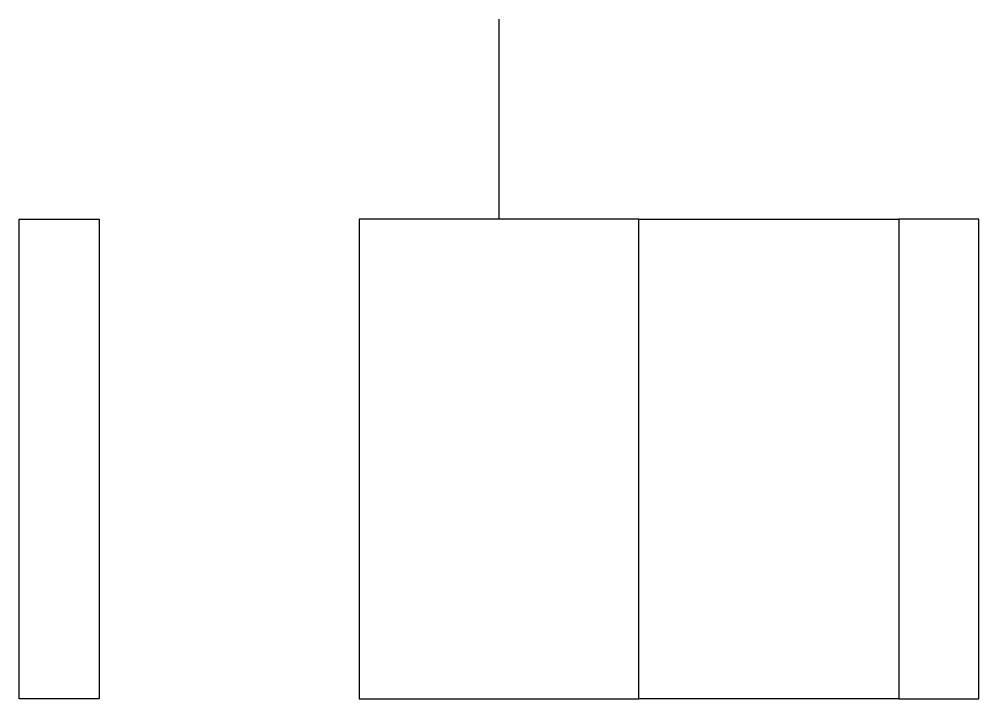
# Model space of a CAD drawing. Header units: millimetres. Extents: x 0.45 to 2.85, y -12.9 to -11.2.
import ezdxf

# ---------------------------------------------------------------- set-up
doc = ezdxf.new("R2010")
doc.units = ezdxf.units.MM
doc.layers.get('0').update_dxf_attribs({"linetype": 'CONTINUOUS'})

msp = doc.modelspace()

# ---------------------------------------------------------------- linework, layer by layer
msp.add_line((1.65, -11.7), (1.65, -11.2))
for points in [[(0.65, -11.7), (0.65, -12.9), (0.45, -12.9), (0.45, -11.7)], [(1.3, -11.7), (1.3, -12.9), (2, -12.9), (2, -11.7)], [(2.65, -12.9), (2, -12.9), (2, -11.7), (2.65, -11.7)], [(2.85, -11.7), (2.65, -11.7), (2.65, -12.9), (2.85, -12.9)]]:
    msp.add_lwpolyline(points, close=True)

doc.saveas('drawing.dxf')
